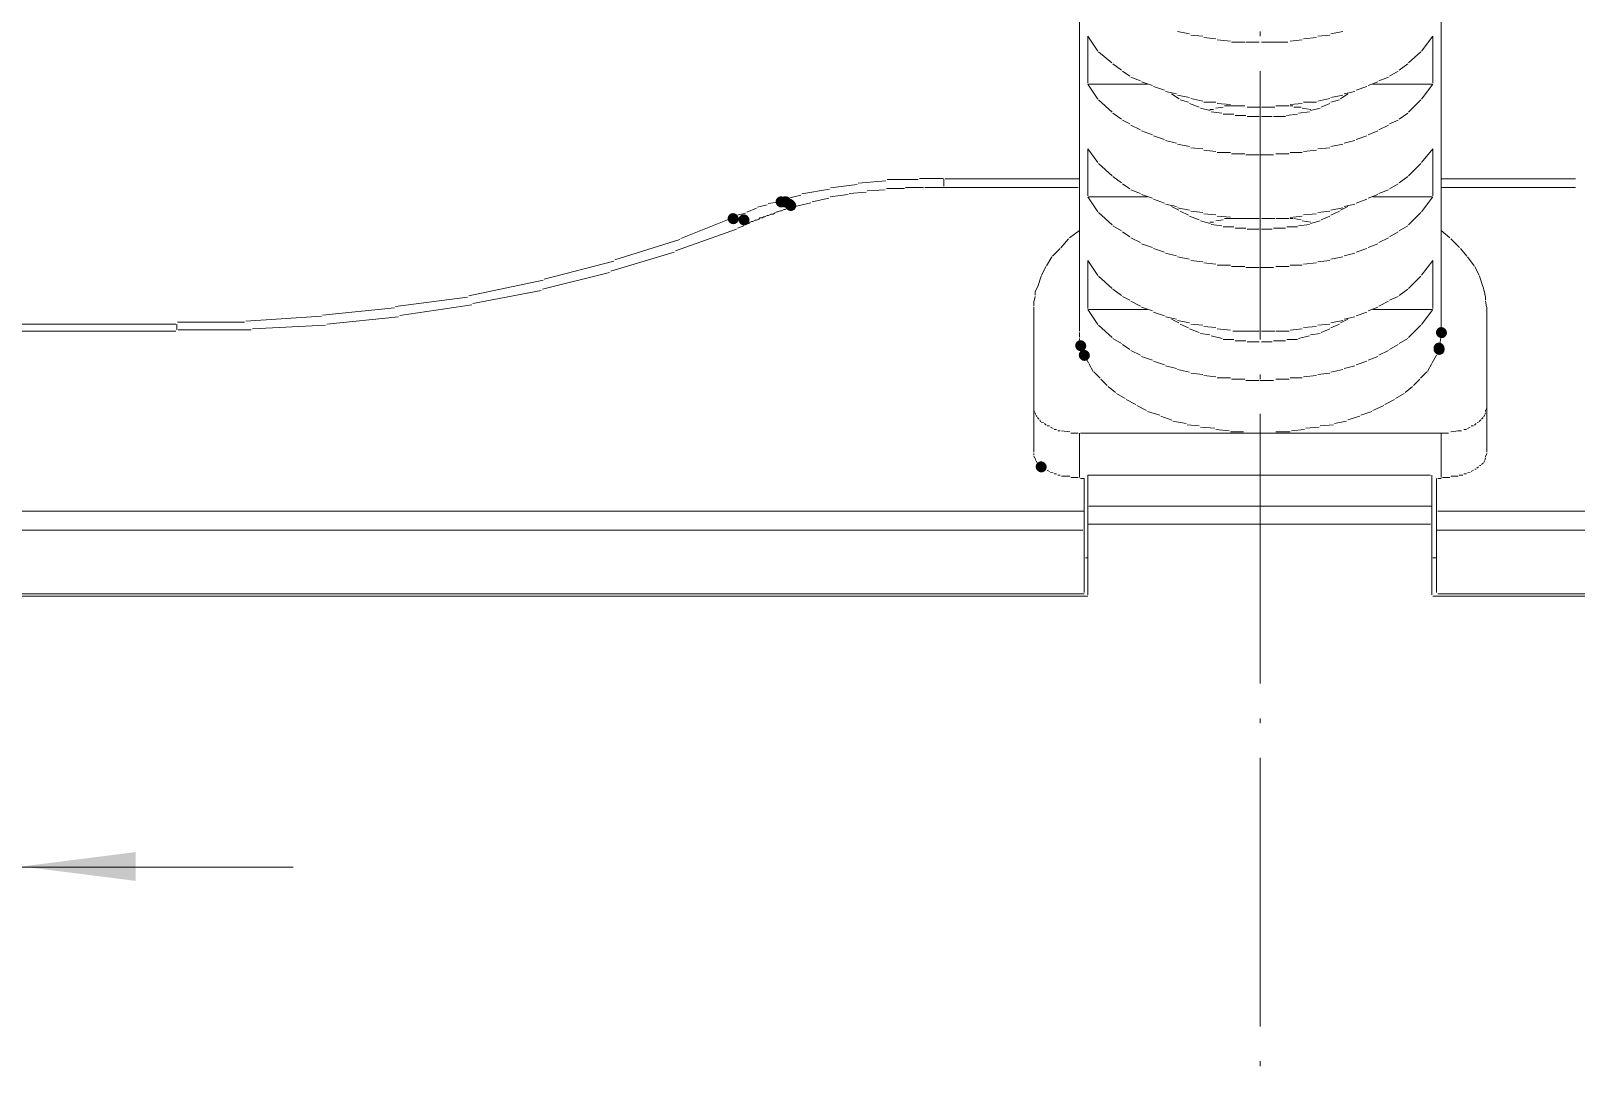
# Model space of a CAD drawing. Header units: millimetres. Extents: x 0 to 297, y 0 to 208.
# Drawn here: x 81.62 to 106.33, y 66.96 to 83.51 of the extents above; entities that cross this region are included whole.
import ezdxf

# ---------------------------------------------------------------- set-up
doc = ezdxf.new("R2010")
doc.units = ezdxf.units.MM

msp = doc.modelspace()

# ---------------------------------------------------------------- hatches: boundary and pattern name
h = msp.add_hatch(color=7)
h.dxf.hatch_style = 2
h.paths.add_polyline_path([(94.389575, 81.070219), (94.389575, 80.897711)])
h = msp.add_hatch(color=7)
h.dxf.hatch_style = 2
h.paths.add_polyline_path([(94.830547, 81.146772), (94.830547, 80.974264)])
h = msp.add_hatch(color=7)
h.dxf.hatch_style = 2
h.paths.add_polyline_path([(95.290569, 81.204275), (95.290569, 81.031767)])
h = msp.add_hatch(color=7)
h.dxf.hatch_style = 2
h.paths.add_polyline_path([(95.807742, 81.223678), (95.807742, 81.051169)])
h = msp.add_hatch(color=7)
h.dxf.hatch_style = 2
h.paths.add_polyline_path([(93.392978, 80.821158), (93.392978, 80.64865)])
h = msp.add_hatch(color=7)
edge = h.paths.add_edge_path(flags=0)
edge.add_spline(control_points=[(93.674455, 80.843873), (93.64091, 80.877418), (93.586018, 80.877418), (93.552473, 80.843873), (93.518928, 80.810328), (93.518928, 80.755436), (93.552473, 80.721891), (93.552473, 80.721891), (93.558117, 80.716247), (93.558117, 80.716247), (93.591662, 80.682702), (93.646554, 80.682702), (93.680099, 80.716247), (93.713644, 80.749792), (93.713644, 80.804683), (93.680099, 80.838228), (93.680099, 80.838228), (93.674455, 80.843873), (93.674455, 80.843873)], knot_values=[0, 0, 0, 0, 1, 1, 1, 2, 2, 2, 3, 3, 3, 4, 4, 4, 5, 5, 5, 6, 6, 6, 6], degree=3, periodic=1)
h = msp.add_hatch(color=7)
h.dxf.hatch_style = 2
h.paths.add_polyline_path([(93.565486, 80.859258), (93.565486, 80.68675)])
h = msp.add_hatch(color=7)
edge = h.paths.add_edge_path(flags=0)
edge.add_spline(control_points=[(93.731958, 80.843873), (93.698413, 80.877418), (93.643521, 80.877418), (93.609976, 80.843873), (93.576431, 80.810328), (93.576431, 80.755436), (93.609976, 80.721891), (93.609976, 80.721891), (93.61562, 80.716247), (93.61562, 80.716247), (93.649165, 80.682702), (93.704057, 80.682702), (93.737602, 80.716247), (93.771147, 80.749792), (93.771147, 80.804683), (93.737602, 80.838228), (93.737602, 80.838228), (93.731958, 80.843873), (93.731958, 80.843873)], knot_values=[0, 0, 0, 0, 1, 1, 1, 2, 2, 2, 3, 3, 3, 4, 4, 4, 5, 5, 5, 6, 6, 6, 6], degree=3, periodic=1)
h = msp.add_hatch(color=7)
edge = h.paths.add_edge_path(flags=0)
edge.add_spline(control_points=[(93.751008, 80.843873), (93.717463, 80.877418), (93.662571, 80.877418), (93.629026, 80.843873), (93.595481, 80.810328), (93.595481, 80.755436), (93.629026, 80.721891), (93.629026, 80.721891), (93.63467, 80.716247), (93.63467, 80.716247), (93.668215, 80.682702), (93.723107, 80.682702), (93.756652, 80.716247), (93.790197, 80.749792), (93.790197, 80.804683), (93.756652, 80.838228), (93.756652, 80.838228), (93.751008, 80.843873), (93.751008, 80.843873)], knot_values=[0, 0, 0, 0, 1, 1, 1, 2, 2, 2, 3, 3, 3, 4, 4, 4, 5, 5, 5, 6, 6, 6, 6], degree=3, periodic=1)
h = msp.add_hatch(color=7)
edge = h.paths.add_edge_path(flags=0)
edge.add_spline(control_points=[(93.80851, 80.80542), (93.774965, 80.838965), (93.720074, 80.838965), (93.686529, 80.80542), (93.652984, 80.771875), (93.652984, 80.716983), (93.686529, 80.683438), (93.686529, 80.683438), (93.692173, 80.677794), (93.692173, 80.677794), (93.725718, 80.644249), (93.78061, 80.644249), (93.814155, 80.677794), (93.8477, 80.711339), (93.8477, 80.766231), (93.814155, 80.799776), (93.814155, 80.799776), (93.80851, 80.80542), (93.80851, 80.80542)], knot_values=[0, 0, 0, 0, 1, 1, 1, 2, 2, 2, 3, 3, 3, 4, 4, 4, 5, 5, 5, 6, 6, 6, 6], degree=3, periodic=1)
h = msp.add_hatch(color=7)
edge = h.paths.add_edge_path(flags=0)
edge.add_spline(control_points=[(93.829848, 80.784372), (93.797402, 80.818981), (93.742539, 80.820751), (93.707929, 80.788305), (93.67332, 80.755859), (93.671551, 80.700996), (93.703997, 80.666386), (93.703997, 80.666386), (93.709288, 80.660742), (93.709288, 80.660742), (93.741734, 80.626133), (93.796598, 80.624363), (93.831207, 80.656809), (93.865816, 80.689255), (93.867586, 80.744118), (93.83514, 80.778728), (93.83514, 80.778728), (93.829848, 80.784372), (93.829848, 80.784372)], knot_values=[0, 0, 0, 0, 1, 1, 1, 2, 2, 2, 3, 3, 3, 4, 4, 4, 5, 5, 5, 6, 6, 6, 6], degree=3, periodic=1)
h = msp.add_hatch(color=7)
h.dxf.hatch_style = 2
h.paths.add_polyline_path([(93.929553, 80.974264), (93.929553, 80.801756)])
h = msp.add_hatch(color=7)
edge = h.paths.add_edge_path(flags=0)
edge.add_spline(control_points=[(92.907869, 80.575409), (92.874324, 80.608954), (92.819432, 80.608954), (92.785887, 80.575409), (92.752342, 80.541864), (92.752342, 80.486972), (92.785887, 80.453427), (92.785887, 80.453427), (92.791531, 80.447783), (92.791531, 80.447783), (92.825076, 80.414238), (92.879968, 80.414238), (92.913513, 80.447783), (92.947058, 80.481328), (92.947058, 80.53622), (92.913513, 80.569765), (92.913513, 80.569765), (92.907869, 80.575409), (92.907869, 80.575409)], knot_values=[0, 0, 0, 0, 1, 1, 1, 2, 2, 2, 3, 3, 3, 4, 4, 4, 5, 5, 5, 6, 6, 6, 6], degree=3, periodic=1)
h = msp.add_hatch(color=7)
h.dxf.hatch_style = 2
h.paths.add_polyline_path([(92.875453, 80.629247), (92.875453, 80.456739)])
h = msp.add_hatch(color=7)
edge = h.paths.add_edge_path(flags=0)
edge.add_spline(control_points=[(93.080377, 80.556359), (93.046832, 80.589904), (92.99194, 80.589904), (92.958395, 80.556359), (92.92485, 80.522814), (92.92485, 80.467922), (92.958395, 80.434377), (92.958395, 80.434377), (92.96404, 80.428733), (92.96404, 80.428733), (92.997585, 80.395188), (93.052476, 80.395188), (93.086021, 80.428733), (93.119566, 80.462278), (93.119566, 80.51717), (93.086021, 80.550715), (93.086021, 80.550715), (93.080377, 80.556359), (93.080377, 80.556359)], knot_values=[0, 0, 0, 0, 1, 1, 1, 2, 2, 2, 3, 3, 3, 4, 4, 4, 5, 5, 5, 6, 6, 6, 6], degree=3, periodic=1)
h = msp.add_hatch(color=7)
h.dxf.hatch_style = 2
h.paths.add_polyline_path([(93.047961, 80.68675), (93.047961, 80.514242)])
h = msp.add_hatch(color=7)
h.dxf.hatch_style = 2
h.paths.add_polyline_path([(93.220469, 80.763656), (93.220469, 80.591147)])
h = msp.add_hatch(color=7)
h.dxf.hatch_style = 2
h.paths.add_polyline_path([(91.993861, 80.265181), (91.993861, 80.092672)])
h = msp.add_hatch(color=7)
h.dxf.hatch_style = 2
h.paths.add_polyline_path([(90.939761, 79.920164), (90.939761, 79.747656)])
h = msp.add_hatch(color=7)
h.dxf.hatch_style = 2
h.paths.add_polyline_path([(89.809108, 79.6136), (89.809108, 79.441092)])
h = msp.add_hatch(color=7)
h.dxf.hatch_style = 2
h.paths.add_polyline_path([(88.60155, 79.345489), (88.60155, 79.172981)])
h = msp.add_hatch(color=7)
h.dxf.hatch_style = 2
h.paths.add_polyline_path([(87.432444, 79.172981), (87.432444, 79.000472)])
h = msp.add_hatch(color=7)
h.dxf.hatch_style = 2
h.paths.add_polyline_path([(85.036731, 78.942969), (85.036731, 78.770461)])
h = msp.add_hatch(color=7)
h.dxf.hatch_style = 2
h.paths.add_polyline_path([(86.263339, 79.038572), (86.263339, 78.866064)])
h = msp.add_hatch(color=7)
edge = h.paths.add_edge_path(flags=0)
edge.add_spline(control_points=[(104.234505, 78.754723), (104.20096, 78.788268), (104.146068, 78.788268), (104.112523, 78.754723), (104.078978, 78.721178), (104.078978, 78.666286), (104.112523, 78.632741), (104.112523, 78.632741), (104.118167, 78.627097), (104.118167, 78.627097), (104.151712, 78.593552), (104.206604, 78.593552), (104.240149, 78.627097), (104.273694, 78.660642), (104.273694, 78.715533), (104.240149, 78.749078), (104.240149, 78.749078), (104.234505, 78.754723), (104.234505, 78.754723)], knot_values=[0, 0, 0, 0, 1, 1, 1, 2, 2, 2, 3, 3, 3, 4, 4, 4, 5, 5, 5, 6, 6, 6, 6], degree=3, periodic=1)
h = msp.add_hatch(color=7)
edge = h.paths.add_edge_path(flags=0)
edge.add_spline(control_points=[(98.465883, 78.543762), (98.432338, 78.577307), (98.377446, 78.577307), (98.343901, 78.543762), (98.310356, 78.510217), (98.310356, 78.455325), (98.343901, 78.42178), (98.343901, 78.42178), (98.349545, 78.416136), (98.349545, 78.416136), (98.38309, 78.382591), (98.437982, 78.382591), (98.471527, 78.416136), (98.505072, 78.449681), (98.505072, 78.504572), (98.471527, 78.538117), (98.471527, 78.538117), (98.465883, 78.543762), (98.465883, 78.543762)], knot_values=[0, 0, 0, 0, 1, 1, 1, 2, 2, 2, 3, 3, 3, 4, 4, 4, 5, 5, 5, 6, 6, 6, 6], degree=3, periodic=1)
h = msp.add_hatch(color=7)
edge = h.paths.add_edge_path(flags=0)
edge.add_spline(control_points=[(98.523385, 78.390656), (98.48984, 78.424201), (98.434949, 78.424201), (98.401404, 78.390656), (98.367859, 78.357111), (98.367859, 78.302219), (98.401404, 78.268674), (98.401404, 78.268674), (98.407048, 78.26303), (98.407048, 78.26303), (98.440593, 78.229485), (98.495485, 78.229485), (98.52903, 78.26303), (98.562575, 78.296575), (98.562575, 78.351467), (98.52903, 78.385012), (98.52903, 78.385012), (98.523385, 78.390656), (98.523385, 78.390656)], knot_values=[0, 0, 0, 0, 1, 1, 1, 2, 2, 2, 3, 3, 3, 4, 4, 4, 5, 5, 5, 6, 6, 6, 6], degree=3, periodic=1)
h = msp.add_hatch(color=7)
edge = h.paths.add_edge_path(flags=0)
edge.add_spline(control_points=[(98.523385, 78.390656), (98.48984, 78.424201), (98.434949, 78.424201), (98.401404, 78.390656), (98.367859, 78.357111), (98.367859, 78.302219), (98.401404, 78.268674), (98.401404, 78.268674), (98.407048, 78.26303), (98.407048, 78.26303), (98.440593, 78.229485), (98.495485, 78.229485), (98.52903, 78.26303), (98.562575, 78.296575), (98.562575, 78.351467), (98.52903, 78.385012), (98.52903, 78.385012), (98.523385, 78.390656), (98.523385, 78.390656)], knot_values=[0, 0, 0, 0, 1, 1, 1, 2, 2, 2, 3, 3, 3, 4, 4, 4, 5, 5, 5, 6, 6, 6, 6], degree=3, periodic=1)
h = msp.add_hatch(color=7)
edge = h.paths.add_edge_path(flags=0)
edge.add_spline(control_points=[(104.196405, 78.505662), (104.16286, 78.539207), (104.107968, 78.539207), (104.074423, 78.505662), (104.040878, 78.472117), (104.040878, 78.417225), (104.074423, 78.38368), (104.074423, 78.38368), (104.080067, 78.378036), (104.080067, 78.378036), (104.113612, 78.344491), (104.168504, 78.344491), (104.202049, 78.378036), (104.235594, 78.411581), (104.235594, 78.466472), (104.202049, 78.500017), (104.202049, 78.500017), (104.196405, 78.505662), (104.196405, 78.505662)], knot_values=[0, 0, 0, 0, 1, 1, 1, 2, 2, 2, 3, 3, 3, 4, 4, 4, 5, 5, 5, 6, 6, 6, 6], degree=3, periodic=1)
h = msp.add_hatch(color=7)
edge = h.paths.add_edge_path(flags=0)
edge.add_spline(control_points=[(104.196405, 78.486259), (104.16286, 78.519804), (104.107968, 78.519804), (104.074423, 78.486259), (104.040878, 78.452714), (104.040878, 78.397822), (104.074423, 78.364277), (104.074423, 78.364277), (104.080067, 78.358633), (104.080067, 78.358633), (104.113612, 78.325088), (104.168504, 78.325088), (104.202049, 78.358633), (104.235594, 78.392178), (104.235594, 78.44707), (104.202049, 78.480615), (104.202049, 78.480615), (104.196405, 78.486259), (104.196405, 78.486259)], knot_values=[0, 0, 0, 0, 1, 1, 1, 2, 2, 2, 3, 3, 3, 4, 4, 4, 5, 5, 5, 6, 6, 6, 6], degree=3, periodic=1)
h = msp.add_hatch(color=7)
edge = h.paths.add_edge_path(flags=0)
edge.add_spline(control_points=[(97.833352, 76.60807), (97.799807, 76.641615), (97.744915, 76.641615), (97.71137, 76.60807), (97.677825, 76.574525), (97.677825, 76.519633), (97.71137, 76.486088), (97.71137, 76.486088), (97.717015, 76.480444), (97.717015, 76.480444), (97.75056, 76.446899), (97.805451, 76.446899), (97.838996, 76.480444), (97.872541, 76.513989), (97.872541, 76.568881), (97.838996, 76.602426), (97.838996, 76.602426), (97.833352, 76.60807), (97.833352, 76.60807)], knot_values=[0, 0, 0, 0, 1, 1, 1, 2, 2, 2, 3, 3, 3, 4, 4, 4, 5, 5, 5, 6, 6, 6, 6], degree=3, periodic=1)
h = msp.add_hatch(color=7)
h.dxf.hatch_style = 2
h.paths.add_polyline_path([(81.472264, 70.155451), (83.29295, 70.385463), (83.29295, 69.92544)])

# ---------------------------------------------------------------- linework, layer by layer
at = {"color": 7, "lineweight": 15}
for points in [[(98.385489, 88.544699), (98.385489, 78.712782)], [(104.173514, 88.544699), (104.173514, 78.712782)], [(98.519897, 83.427657), (98.519897, 82.680121)], [(98.519897, 83.427657), (98.681469, 83.189179)], [(99.957114, 83.50421), (100.149378, 83.465051)], [(100.168075, 83.446707), (100.359986, 83.427304)], [(100.378683, 83.408254), (100.570947, 83.388851)], [(100.589644, 83.370154), (100.800606, 83.350751)], [(100.819656, 83.331701), (101.030617, 83.331701)], [(101.049667, 83.331701), (101.260628, 83.331701)], [(101.279678, 83.427657), (101.279678, 83.50421)], [(101.509689, 83.331701), (101.298728, 83.331701)], [(101.509689, 83.331701), (101.720297, 83.331701)], [(101.950308, 83.370154), (101.758397, 83.350751)], [(102.180319, 83.408254), (101.969358, 83.388851)], [(102.391281, 83.446707), (102.199369, 83.427304)], [(102.601889, 83.50421), (102.409625, 83.465051)], [(104.039458, 83.427657), (103.859542, 83.190238)], [(104.039458, 83.427657), (104.039458, 82.680121)], [(98.692406, 83.178243), (98.9076, 83.001501)], [(103.8479, 83.178243), (103.65105, 83.000796)], [(98.922417, 82.986685), (99.060353, 82.887201)], [(99.075522, 82.871679), (99.194056, 82.791599)], [(101.279678, 78.578726), (101.279678, 82.871679)], [(103.483481, 82.871679), (103.346603, 82.792304)], [(103.636939, 82.986685), (103.499003, 82.887201)], [(98.519897, 82.661071), (98.681469, 82.422593)], [(99.478042, 82.661071), (98.538947, 82.661071)], [(99.209578, 82.776076), (99.3648, 82.71681)], [(99.382086, 82.699171), (99.556006, 82.640257)], [(99.573997, 82.622618), (99.747917, 82.563704)], [(99.765556, 82.546065), (99.938769, 82.506907)], [(102.7938, 82.546065), (102.620233, 82.506907)], [(102.985358, 82.622618), (102.811439, 82.563704)], [(103.157867, 82.699171), (103.002997, 82.640257)], [(103.081314, 82.661071), (104.020408, 82.661071)], [(103.330375, 82.776076), (103.175506, 82.71681)], [(104.039458, 82.661071), (103.859542, 82.423299)], [(98.692406, 82.411657), (98.908306, 82.21516)], [(99.861511, 82.507613), (99.980044, 82.427532)], [(99.957114, 82.488563), (100.149378, 82.449404)], [(99.995567, 82.411657), (100.131033, 82.372146)], [(100.149025, 82.354154), (100.303894, 82.29524)], [(100.168075, 82.43106), (100.360339, 82.391901)], [(100.378683, 82.373557), (100.570594, 82.373557)], [(100.6856, 82.296651), (100.569889, 82.276896)], [(100.589644, 82.354154), (100.800606, 82.334751)], [(100.838706, 82.316054), (100.70465, 82.315701)], [(100.819656, 82.316054), (101.030617, 82.316054)], [(101.279678, 82.296651), (101.068717, 82.296651)], [(101.509689, 82.296651), (101.298728, 82.296651)], [(101.7397, 82.316054), (101.528739, 82.316054)], [(101.720297, 82.316054), (101.7397, 82.316054)], [(101.950308, 82.354154), (101.758397, 82.334751)], [(101.75875, 82.316054), (101.797908, 82.314996)], [(101.816253, 82.296651), (101.931611, 82.296651)], [(102.180319, 82.373557), (101.969358, 82.373557)], [(102.391281, 82.43106), (102.199017, 82.391901)], [(102.391281, 82.354154), (102.255108, 82.294888)], [(102.544386, 82.411657), (102.409272, 82.372146)], [(102.601889, 82.488563), (102.409625, 82.449404)], [(102.678794, 82.507613), (102.560261, 82.427532)], [(103.8479, 82.411657), (103.650697, 82.214454)], [(98.922417, 82.201049), (99.060353, 82.101213)], [(99.075522, 82.086043), (99.192997, 82.026071)], [(100.321181, 82.277601), (100.475697, 82.238443)], [(100.493689, 82.258551), (100.472522, 82.256435)], [(100.493689, 82.258551), (100.532142, 82.258551)], [(100.493689, 82.220099), (100.66655, 82.200696)], [(100.6856, 82.181646), (100.858108, 82.181646)], [(100.877158, 82.162596), (101.049667, 82.162596)], [(101.068717, 82.143546), (101.260628, 82.143546)], [(101.471236, 82.143546), (101.298728, 82.143546)], [(101.682197, 82.143546), (101.490286, 82.143546)], [(101.873756, 82.181646), (101.700894, 82.162243)], [(102.065314, 82.220099), (101.892453, 82.200696)], [(101.950308, 82.277601), (102.085069, 82.257846)], [(102.237822, 82.277601), (102.083658, 82.238443)], [(103.483481, 82.086043), (103.347308, 82.026424)], [(103.636939, 82.201049), (103.499003, 82.101213)], [(99.209578, 82.009138), (99.365506, 81.930115)], [(99.382086, 81.913535), (99.556006, 81.854621)], [(99.573997, 81.836982), (99.747917, 81.778068)], [(102.985358, 81.836982), (102.811439, 81.778068)], [(103.157867, 81.913535), (103.002997, 81.854268)], [(103.330375, 82.009138), (103.174447, 81.930115)], [(98.519897, 81.626021), (98.519897, 80.878485)], [(98.519897, 81.626021), (98.680764, 81.407651)], [(99.765556, 81.760076), (99.938769, 81.720918)], [(99.957114, 81.702574), (100.149378, 81.663768)], [(100.168075, 81.645071), (100.359986, 81.625668)], [(100.378683, 81.606971), (100.570947, 81.587215)], [(100.589644, 81.568518), (100.800606, 81.568518)], [(100.819656, 81.549468), (101.030617, 81.549115)], [(101.7397, 81.549468), (101.528739, 81.549115)], [(101.950308, 81.568518), (101.75875, 81.568518)], [(102.180319, 81.606971), (101.969358, 81.587568)], [(102.391281, 81.645071), (102.199369, 81.625668)], [(102.601889, 81.702574), (102.409625, 81.663768)], [(102.7938, 81.760076), (102.620233, 81.720918)], [(104.039458, 81.626021), (103.859894, 81.408357)], [(104.039458, 81.626021), (104.039458, 80.878485)], [(98.692406, 81.39601), (98.908306, 81.19916)], [(101.049667, 81.530065), (101.260275, 81.530065)], [(101.279678, 81.530065), (101.490286, 81.530065)], [(103.8479, 81.39601), (103.650697, 81.198807)], [(94.830547, 81.060518), (94.408625, 81.003015)], [(95.290569, 81.118021), (94.849597, 81.079568)], [(95.807742, 81.137424), (95.309619, 81.137424)], [(96.210261, 81.156474), (95.827144, 81.156474)], [(96.219786, 81.146949), (96.219786, 81.031943)], [(98.385489, 81.146949), (96.239189, 81.146949)], [(98.922417, 81.185049), (99.060353, 81.085565)], [(99.075522, 81.070043), (99.194056, 80.989963)], [(103.483481, 81.070043), (103.346603, 80.990668)], [(103.636939, 81.185049), (103.499003, 81.085565)], [(104.173514, 81.146949), (106.320167, 81.146949)], [(93.929553, 80.88801), (93.622283, 80.810751)], [(94.389575, 80.983965), (93.94825, 80.90706)], [(94.38005, 80.840385), (94.111233, 80.782176)], [(94.686614, 80.897888), (94.398747, 80.859082)], [(94.974128, 80.935988), (94.705664, 80.916585)], [(95.280692, 80.97444), (94.993178, 80.955038)], [(95.587608, 80.99349), (95.300094, 80.99349)], [(95.894172, 81.01254), (95.606658, 81.01254)], [(96.219786, 81.01254), (95.913222, 81.01254)], [(96.219786, 81.01254), (98.366439, 81.01254)], [(98.519897, 80.859435), (98.681469, 80.62131)], [(99.478042, 80.859435), (98.538947, 80.859435)], [(99.209578, 80.97444), (99.3648, 80.915174)], [(99.382086, 80.897888), (99.556006, 80.838974)], [(99.573997, 80.820982), (99.747917, 80.762068)], [(102.985358, 80.820982), (102.811439, 80.762068)], [(103.157867, 80.897888), (103.002997, 80.838621)], [(103.081314, 80.859435), (104.020408, 80.859435)], [(103.330375, 80.97444), (103.175506, 80.915174)], [(104.039458, 80.859435), (103.859542, 80.622015)], [(104.173514, 81.01254), (106.320167, 81.01254)], [(93.047961, 80.600496), (92.893797, 80.561338)], [(93.220469, 80.677401), (93.0656, 80.618135)], [(93.450481, 80.581446), (93.412028, 80.562396), (93.392978, 80.562396), (93.354878, 80.542993), (93.335475, 80.542993), (93.316425, 80.523943), (93.277972, 80.523943), (93.258922, 80.504893), (93.220469, 80.48549), (93.201419, 80.48549), (93.162967, 80.46644), (93.143917, 80.46644), (93.105464, 80.44739)], [(93.392978, 80.734904), (93.238814, 80.695393)], [(93.565486, 80.773004), (93.411675, 80.753601)], [(93.814547, 80.696451), (93.776447, 80.696451), (93.757044, 80.677401), (93.718944, 80.677401), (93.680492, 80.657999), (93.661442, 80.657999), (93.622989, 80.638949), (93.603939, 80.638949), (93.565486, 80.619899), (93.546436, 80.619899), (93.507983, 80.600496), (93.488933, 80.581446), (93.450481, 80.581446)], [(93.603939, 80.792407), (93.582772, 80.79029)], [(93.632514, 80.782882), (93.651917, 80.782882)], [(93.709419, 80.763479), (93.730586, 80.761363)], [(93.785972, 80.705976), (93.807139, 80.704213)], [(94.092536, 80.763479), (93.842769, 80.705271)], [(98.692406, 80.610374), (98.908306, 80.413524)], [(99.765556, 80.744429), (99.938769, 80.705271)], [(99.861511, 80.705976), (99.978986, 80.646004)], [(99.957114, 80.686926), (100.149378, 80.647768)], [(99.995567, 80.629424), (100.131739, 80.569804)], [(100.168075, 80.629424), (100.359986, 80.610021)], [(100.378683, 80.590971), (100.570947, 80.571568)], [(102.180319, 80.590971), (101.969358, 80.571568)], [(102.391281, 80.629424), (102.199369, 80.610021)], [(102.544386, 80.629424), (102.408214, 80.569804)], [(102.601889, 80.686926), (102.409625, 80.647768)], [(102.678794, 80.705976), (102.561319, 80.646004)], [(102.7938, 80.744429), (102.620233, 80.705271)], [(103.8479, 80.610374), (103.650697, 80.412818)], [(92.904381, 80.34191), (91.925775, 79.995835)], [(92.837353, 80.523943), (92.011853, 80.196918)], [(92.846878, 80.514418), (92.885331, 80.514418)], [(92.875453, 80.542993), (92.854286, 80.541229)], [(92.904381, 80.514418), (92.961883, 80.514418)], [(93.019386, 80.399413), (92.921314, 80.359196)], [(92.980933, 80.514418), (93.0021, 80.512301)], [(93.114989, 80.437865), (93.037025, 80.417051)], [(93.038436, 80.475965), (93.059603, 80.474201)], [(93.076889, 80.456915), (93.098056, 80.454799)], [(98.385489, 80.32286), (98.22815, 80.203621)], [(98.922417, 80.399413), (99.059294, 80.319685)], [(100.149025, 80.552871), (100.303894, 80.493604)], [(100.321181, 80.475965), (100.475697, 80.436807)], [(100.493689, 80.456915), (100.472522, 80.454799)], [(100.493689, 80.456915), (100.532142, 80.456915)], [(100.493689, 80.418463), (100.66655, 80.39906)], [(100.6856, 80.495368), (100.569889, 80.47526)], [(100.589644, 80.552871), (100.800606, 80.533468)], [(100.6856, 80.380363), (100.858108, 80.38001)], [(100.838706, 80.514418), (100.70465, 80.514418)], [(101.049667, 80.514418), (100.838706, 80.514418)], [(100.877158, 80.36096), (101.049667, 80.36096)], [(101.049667, 80.514418), (101.260628, 80.514418)], [(101.068717, 80.34191), (101.260628, 80.34191)], [(101.509689, 80.514418), (101.298728, 80.514418)], [(101.471236, 80.34191), (101.298728, 80.34191)], [(101.682197, 80.36096), (101.490286, 80.36096)], [(101.7397, 80.514418), (101.528739, 80.514418)], [(101.873756, 80.380363), (101.701247, 80.38001)], [(101.720297, 80.514418), (101.7397, 80.514418)], [(101.950308, 80.552871), (101.758397, 80.533115)], [(101.75875, 80.514418), (101.797203, 80.514418)], [(101.816253, 80.514418), (101.931964, 80.494663)], [(102.065314, 80.418463), (101.892453, 80.39906)], [(101.950308, 80.475965), (102.085069, 80.45621)], [(102.237822, 80.475965), (102.083658, 80.436807)], [(102.391281, 80.552871), (102.255108, 80.493251)], [(103.636939, 80.399413), (103.499708, 80.319685)], [(104.173514, 80.32286), (104.312508, 80.202915)], [(91.993861, 80.178926), (90.958106, 79.852254)], [(98.212981, 80.188451), (98.091625, 80.048046)], [(99.075522, 80.303457), (99.194056, 80.223376)], [(99.209578, 80.207854), (99.365506, 80.128832)], [(99.382086, 80.111899), (99.556006, 80.052985)], [(103.157867, 80.111899), (103.002997, 80.052632)], [(103.330375, 80.207854), (103.174447, 80.128832)], [(103.483481, 80.303457), (103.346603, 80.224082)], [(104.326972, 80.188451), (104.466672, 80.048751)], [(90.939761, 79.83391), (89.827453, 79.546043)], [(91.907783, 79.977843), (90.891078, 79.670221)], [(97.944869, 79.900938), (97.859144, 79.758063)], [(98.078925, 80.035346), (97.958275, 79.914696)], [(98.519897, 79.843788), (98.519897, 79.076849)], [(98.519897, 79.843788), (98.681469, 79.60531)], [(99.573997, 80.035346), (99.747917, 79.976432)], [(99.765556, 79.95844), (99.938769, 79.919635)], [(99.957114, 79.900938), (100.149378, 79.862132)], [(100.168075, 79.843788), (100.359986, 79.824032)], [(102.391281, 79.843788), (102.199369, 79.824032)], [(102.601889, 79.900938), (102.409625, 79.862132)], [(102.7938, 79.95844), (102.620233, 79.919635)], [(102.985358, 80.035346), (102.811439, 79.976432)], [(104.039458, 79.843788), (103.859542, 79.606015)], [(104.039458, 79.843788), (104.039458, 79.076849)], [(104.480078, 80.035346), (104.582736, 79.913638)], [(104.595083, 79.900938), (104.6988, 79.759121)], [(90.872733, 79.651876), (89.798878, 79.38306)], [(97.772361, 79.594374), (97.720856, 79.428215)], [(97.848914, 79.747832), (97.780828, 79.603193)], [(98.692406, 79.594374), (98.908306, 79.397876)], [(100.378683, 79.805335), (100.570947, 79.785932)], [(100.589644, 79.766882), (100.800606, 79.766882)], [(100.819656, 79.747832), (101.030617, 79.747832)], [(101.049667, 79.728782), (101.260275, 79.728782)], [(101.279678, 79.728782), (101.490286, 79.728782)], [(101.7397, 79.747832), (101.528739, 79.747832)], [(101.950308, 79.766882), (101.75875, 79.766882)], [(102.180319, 79.805335), (101.969358, 79.785932)], [(103.8479, 79.594374), (103.650697, 79.397171)], [(104.710089, 79.747832), (104.778175, 79.603193)], [(104.786994, 79.594374), (104.8385, 79.428215)], [(89.809108, 79.527346), (88.620247, 79.277932)], [(89.780181, 79.364363), (88.687628, 79.153401)], [(97.676406, 79.345313), (97.676406, 79.28781)], [(97.714858, 79.421865), (97.685225, 79.353779)], [(98.922417, 79.383765), (99.060353, 79.283929)], [(103.636939, 79.383765), (103.499003, 79.283929)], [(104.844497, 79.421865), (104.858961, 79.349899)], [(104.863547, 79.345313), (104.878011, 79.273346)], [(87.432444, 79.086726), (86.282389, 78.971368)], [(88.60155, 79.259235), (87.451494, 79.105424)], [(88.668578, 79.134351), (87.518522, 78.961843)], [(97.657356, 79.191854), (97.657356, 79.115301)], [(97.657356, 79.096251), (97.657356, 76.77709)], [(97.676406, 79.26876), (97.661942, 79.196793)], [(99.075522, 79.26876), (99.192997, 79.208788)], [(99.209578, 79.191854), (99.365506, 79.112832)], [(99.382086, 79.096251), (99.556006, 79.037338)], [(103.157867, 79.096251), (103.002997, 79.036985)], [(103.330375, 79.191854), (103.174447, 79.112832)], [(103.483481, 79.26876), (103.347308, 79.20914)], [(104.882597, 79.26876), (104.882597, 79.211257)], [(104.882597, 79.191854), (104.898119, 79.099779)], [(104.902, 79.096251), (104.902, 76.77709)], [(85.036731, 78.856715), (83.963581, 78.856715)], [(86.263339, 78.952318), (85.056133, 78.875765)], [(87.499825, 78.942793), (86.349769, 78.827788)], [(98.519897, 79.057799), (98.681469, 78.819674)], [(99.478042, 79.057799), (98.538947, 79.057799)], [(99.573997, 79.019346), (99.747917, 78.960785)], [(99.765556, 78.942793), (99.938769, 78.903635)], [(99.861511, 78.90434), (99.978986, 78.844368)], [(99.957114, 78.88529), (100.149378, 78.846485)], [(102.601889, 78.88529), (102.409625, 78.846485)], [(102.678794, 78.90434), (102.561319, 78.844368)], [(102.7938, 78.942793), (102.620233, 78.903635)], [(102.985358, 79.019346), (102.811439, 78.960785)], [(103.081314, 79.057799), (104.020408, 79.057799)], [(104.039458, 79.057799), (103.859542, 78.820379)], [(76.383797, 78.827788), (83.935006, 78.827788)], [(76.383797, 78.712782), (83.935006, 78.712782)], [(83.954056, 78.827788), (83.954056, 78.732185)], [(85.142211, 78.732185), (83.973106, 78.732185)], [(86.330719, 78.808738), (85.161614, 78.751235)], [(98.385489, 78.693732), (98.385489, 78.617179)], [(98.385489, 78.597776), (98.401011, 78.505701)], [(98.692406, 78.808738), (98.908306, 78.611888)], [(98.922417, 78.597776), (99.059294, 78.518401)], [(99.995567, 78.827788), (100.131739, 78.768168)], [(100.149025, 78.751235), (100.303894, 78.691968)], [(100.168075, 78.827788), (100.359986, 78.808385)], [(100.321181, 78.674682), (100.474992, 78.654926)], [(100.378683, 78.789688), (100.570947, 78.769932)], [(100.493689, 78.636229), (100.667256, 78.597071)], [(100.589644, 78.751235), (100.800606, 78.731832)], [(101.049667, 78.712782), (100.838706, 78.712782)], [(101.049667, 78.712782), (101.260628, 78.712782)], [(101.509689, 78.712782), (101.298728, 78.712782)], [(101.7397, 78.712782), (101.528739, 78.712782)], [(101.950308, 78.751235), (101.758397, 78.731832)], [(102.065314, 78.636229), (101.8921, 78.597071)], [(102.180319, 78.789688), (101.969358, 78.769932)], [(102.237822, 78.674682), (102.084011, 78.654926)], [(102.391281, 78.827788), (102.199369, 78.808385)], [(102.391281, 78.751235), (102.255108, 78.691615)], [(102.544386, 78.827788), (102.408214, 78.768168)], [(103.636939, 78.597776), (103.499708, 78.518401)], [(103.8479, 78.808738), (103.650697, 78.611535)], [(104.173514, 78.636229), (104.158344, 78.544154)], [(104.173514, 78.674682), (104.173514, 78.655279)], [(98.404892, 78.482771), (98.415475, 78.453138)], [(98.423942, 78.444671), (98.423942, 78.425268)], [(98.423942, 78.406218), (98.436994, 78.354713)], [(99.075522, 78.502174), (99.194056, 78.42174)], [(99.209578, 78.406218), (99.365506, 78.327196)], [(100.6856, 78.578726), (100.858108, 78.578726)], [(100.877158, 78.559676), (101.049667, 78.559324)], [(101.068717, 78.540274), (101.260628, 78.540274)], [(101.471236, 78.540274), (101.298728, 78.540274)], [(101.682197, 78.559676), (101.490286, 78.559324)], [(101.873756, 78.578726), (101.701247, 78.578726)], [(103.330375, 78.406218), (103.174447, 78.327196)], [(103.483481, 78.502174), (103.346603, 78.422446)], [(104.116011, 78.367765), (104.105428, 78.338132)], [(104.116011, 78.406218), (104.116011, 78.387168)], [(104.154464, 78.540274), (104.138942, 78.448199)], [(98.462394, 78.329665), (98.529422, 78.204782)], [(98.538947, 78.195257), (98.605975, 78.070726)], [(99.382086, 78.310263), (99.556006, 78.251349)], [(99.573997, 78.23371), (99.747917, 78.174796)], [(99.765556, 78.157157), (99.938769, 78.117999)], [(99.957114, 78.099654), (100.149378, 78.060496)], [(102.601889, 78.099654), (102.409625, 78.060496)], [(102.7938, 78.157157), (102.620233, 78.117999)], [(102.985358, 78.23371), (102.811439, 78.174796)], [(103.157867, 78.310263), (103.002997, 78.251349)], [(104.020408, 78.195257), (103.953028, 78.070726)], [(104.096961, 78.329665), (104.029933, 78.204782)], [(98.6155, 78.061201), (98.7171, 77.959954)], [(98.730506, 77.946196), (98.832106, 77.844949)], [(100.168075, 78.042151), (100.359986, 78.022749)], [(100.378683, 78.003699), (100.570947, 77.984296)], [(100.589644, 77.965246), (100.800606, 77.965246)], [(100.819656, 77.946196), (101.030617, 77.946196)], [(101.049667, 77.927146), (101.260275, 77.927146)], [(101.279678, 77.946196), (101.279678, 78.022749)], [(101.279678, 77.927146), (101.490286, 77.927146)], [(101.7397, 77.946196), (101.528739, 77.946196)], [(101.950308, 77.965246), (101.75875, 77.965246)], [(102.180319, 78.003699), (101.969358, 77.984296)], [(102.391281, 78.042151), (102.199369, 78.022749)], [(103.828497, 77.946196), (103.72725, 77.844949)], [(103.943503, 78.061201), (103.842256, 77.959954)], [(98.845511, 77.83119), (98.965103, 77.730649)], [(98.979919, 77.716185), (99.116797, 77.63681)], [(99.133025, 77.620582), (99.288953, 77.541207)], [(103.426331, 77.620582), (103.270403, 77.541207)], [(103.579436, 77.716185), (103.442558, 77.63681)], [(103.713492, 77.83119), (103.5939, 77.730649)], [(97.657356, 77.486174), (97.657356, 77.467124)], [(97.657356, 77.448074), (97.667939, 77.418088)], [(97.676406, 77.409621), (97.686989, 77.379988)], [(97.695808, 77.371168), (97.706392, 77.341535)], [(99.305533, 77.524626), (99.461461, 77.445604)], [(99.478042, 77.428671), (99.671011, 77.37011)], [(99.689003, 77.352118), (99.862922, 77.293204)], [(101.279678, 73.078215), (101.279678, 77.390571)], [(102.870353, 77.352118), (102.677383, 77.293557)], [(103.061911, 77.428671), (102.887992, 77.369757)], [(103.253822, 77.524626), (103.079197, 77.445957)], [(104.863547, 77.371168), (104.852964, 77.341535)], [(104.882597, 77.409621), (104.872014, 77.379988)], [(104.882597, 77.448074), (104.882597, 77.428671)], [(104.902, 77.486174), (104.891417, 77.45654)], [(97.714858, 77.333068), (97.739553, 77.308021)], [(97.753311, 77.294615), (97.763894, 77.264982)], [(97.772361, 77.256163), (97.811519, 77.255457)], [(97.829864, 77.237113), (97.854558, 77.212418)], [(97.868317, 77.19866), (97.907475, 77.197954)], [(97.925819, 77.17961), (97.967094, 77.157385)], [(97.983322, 77.141157), (98.022481, 77.140451)], [(98.040825, 77.122107), (98.078925, 77.122107)], [(98.097975, 77.122107), (98.232736, 77.102351)], [(99.880561, 77.275565), (100.091875, 77.236407)], [(100.110572, 77.218063), (100.302483, 77.198307)], [(100.321181, 77.17961), (100.551544, 77.160207)], [(100.570594, 77.141157), (100.781556, 77.121754)], [(100.800606, 77.103057), (101.011214, 77.103057)], [(101.75875, 77.103057), (101.528739, 77.103057)], [(101.988761, 77.141157), (101.7778, 77.121754)], [(102.218772, 77.17961), (102.007811, 77.160207)], [(102.448783, 77.218063), (102.237469, 77.19866)], [(102.659392, 77.275565), (102.467128, 77.236407)], [(104.441978, 77.122107), (104.326267, 77.102351)], [(104.441978, 77.122107), (104.499481, 77.122107)], [(104.576033, 77.141157), (104.536875, 77.140451)], [(104.633536, 77.17961), (104.591908, 77.157385)], [(104.691039, 77.19866), (104.651881, 77.197954)], [(104.729492, 77.237113), (104.704444, 77.212418)], [(104.767592, 77.256163), (104.746425, 77.254399)], [(104.806044, 77.294615), (104.78135, 77.269921)], [(104.844497, 77.333068), (104.81945, 77.308021)], [(98.251433, 77.083654), (98.366439, 77.083654)], [(98.385489, 77.083654), (98.385489, 76.374571)], [(104.173514, 77.083654), (98.404892, 77.083654)], [(101.279678, 77.083654), (101.049667, 77.083654)], [(101.509689, 77.083654), (101.298728, 77.083654)], [(104.173514, 77.083654), (104.173514, 76.374571)], [(104.173514, 77.083654), (104.288519, 77.083654)], [(97.657356, 76.75804), (97.657356, 76.738638)], [(97.657356, 76.719588), (97.667939, 76.689954)], [(97.676406, 76.681488), (97.686989, 76.651501)], [(97.695808, 76.643035), (97.706392, 76.613049)], [(97.714858, 76.604582), (97.739553, 76.579888)], [(104.844497, 76.604582), (104.81945, 76.579888)], [(104.863547, 76.643035), (104.852964, 76.613049)], [(104.882597, 76.681488), (104.872014, 76.651501)], [(104.882597, 76.719588), (104.882597, 76.700538)], [(104.902, 76.75804), (104.891417, 76.728054)], [(97.772361, 76.547079), (97.813989, 76.524854)], [(97.829864, 76.508979), (97.851031, 76.506863)], [(97.868317, 76.489576), (97.909592, 76.467351)], [(97.925819, 76.451476), (97.964978, 76.450418)], [(97.983322, 76.432074), (98.022481, 76.431015)], [(98.040825, 76.413024), (98.079983, 76.411965)], [(98.097975, 76.393974), (98.232383, 76.393621)], [(98.251433, 76.374571), (98.366792, 76.374571)], [(98.519897, 76.413024), (98.519897, 74.496382)], [(98.519897, 76.413024), (104.001006, 76.413024)], [(104.020408, 76.413024), (104.020408, 74.496382)], [(104.307922, 76.374571), (104.192564, 76.374571)], [(104.441978, 76.393974), (104.326619, 76.393621)], [(104.518531, 76.413024), (104.460675, 76.412318)], [(104.576033, 76.432074), (104.536875, 76.431015)], [(104.633536, 76.451476), (104.594378, 76.450418)], [(104.691039, 76.489576), (104.649411, 76.467351)], [(104.729492, 76.508979), (104.708325, 76.506863)], [(104.767592, 76.547079), (104.742897, 76.522385)], [(104.806044, 76.566482), (104.784878, 76.564365)], [(98.462394, 76.355521), (98.404892, 76.355521)], [(98.462394, 76.355521), (98.462394, 74.534835)], [(104.096961, 76.355521), (104.096961, 74.534835)], [(104.173514, 76.355521), (104.116011, 76.355521)], [(104.020408, 75.914549), (98.538947, 75.914549)], [(98.462394, 75.837996), (76.000328, 75.837996)], [(98.519897, 75.627388), (104.001006, 75.627388)], [(126.559028, 75.837996), (104.116011, 75.837996)], [(75.981278, 75.531432), (98.442992, 75.531432)], [(104.096961, 75.531432), (126.539625, 75.531432)], [(98.519897, 75.09046), (98.481444, 75.09046)], [(104.096961, 75.09046), (104.039458, 75.09046)], [(98.519897, 74.477332), (75.942825, 74.477332)], [(98.462394, 74.515785), (75.981278, 74.515785)], [(126.616178, 74.477332), (104.039458, 74.477332)], [(126.578078, 74.515785), (104.116011, 74.515785)], [(101.279678, 72.445685), (101.279678, 72.522238)], [(101.279678, 67.596754), (101.279678, 71.89006)], [(62.546089, 70.145926), (85.813194, 70.145926)], [(101.279678, 66.964576), (101.279678, 67.041129)]]:
    msp.add_lwpolyline(points, dxfattribs=at)

doc.saveas('drawing.dxf')
